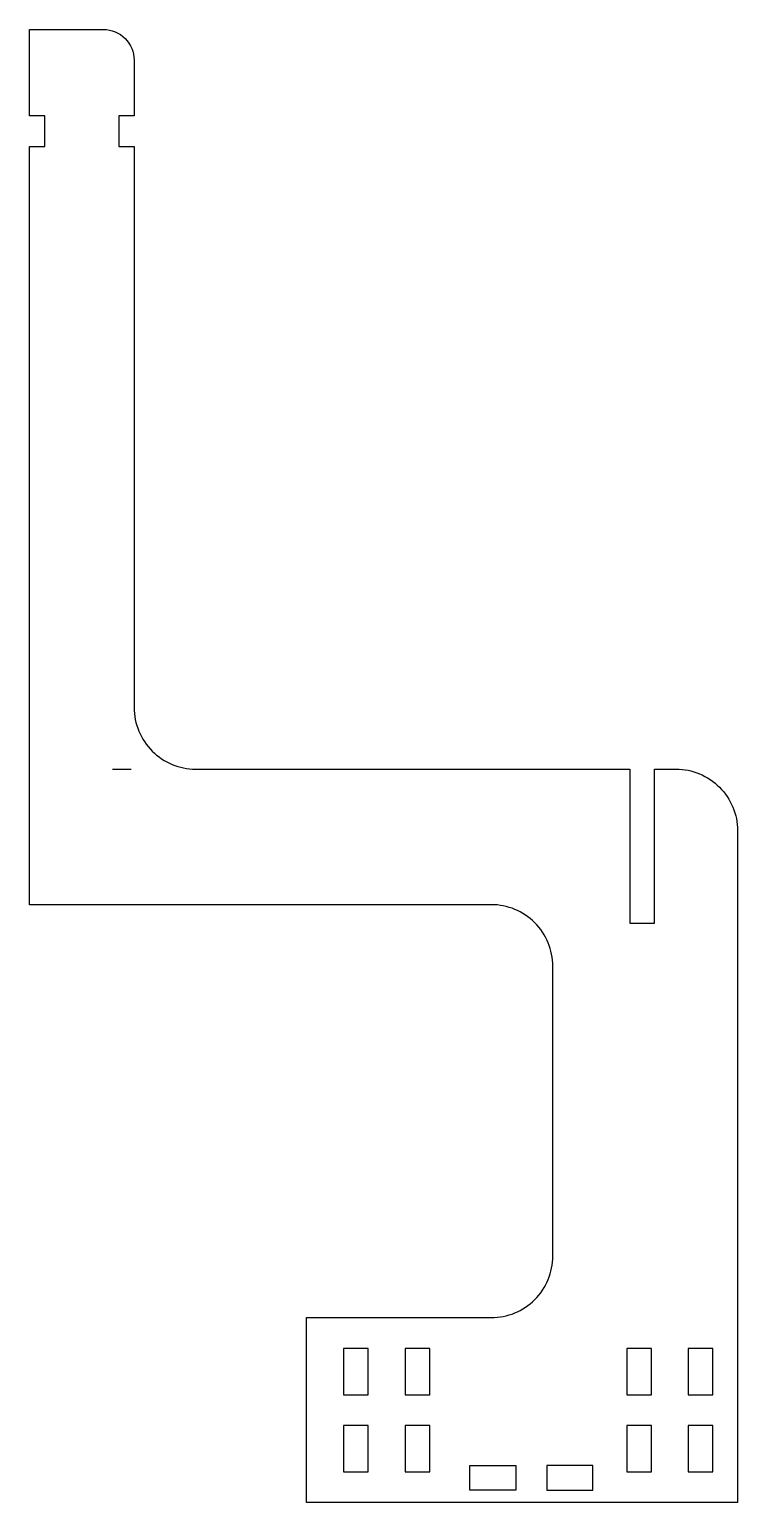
# Model space of a CAD drawing. Header units: millimetres. Extents: x 0 to 115, y -97 to 142.
import ezdxf

# ---------------------------------------------------------------- set-up
doc = ezdxf.new("R2010")
doc.units = ezdxf.units.MM
doc.layers.get('0').update_dxf_attribs({"linetype": 'CONTINUOUS'})

msp = doc.modelspace()

# ---------------------------------------------------------------- linework, layer by layer
msp.add_line((16.5, 21.94), (13.5, 21.94))
msp.add_lwpolyline([(75, 0), (0, 0), (0, 123), (2.5, 123), (2.5, 128), (0, 128), (0, 142), (12, 142, -0.414214), (17, 137), (17, 128), (14.5, 128), (14.5, 123), (17, 123), (17, 32, 0.414214), (27, 22), (97.5, 22), (97.5, -3), (101.5, -3), (101.5, 22), (105, 22, -0.414214), (115, 12), (115, 0), (115, -97), (45, -97), (45, -67), (75, -67, 0.414214), (85, -57), (85, -10, 0.414214)], format="xyb", close=True)
for points in [[(55, -72), (51, -72), (51, -79.5), (55, -79.5)], [(65, -72), (61, -72), (61, -79.5), (65, -79.5)], [(97, -72), (97, -79.5), (101, -79.5), (101, -72)], [(111, -72), (107, -72), (107, -79.5), (111, -79.5)], [(55, -84.5), (51, -84.5), (51, -92), (55, -92)], [(65, -84.5), (61, -84.5), (61, -92), (65, -92)], [(97, -84.5), (97, -92), (101, -92), (101, -84.5)], [(111, -84.5), (107, -84.5), (107, -92), (111, -92)], [(79, -95), (71.5, -95), (71.5, -91), (79, -91)], [(91.5, -91), (84, -91), (84, -95), (91.5, -95)]]:
    msp.add_lwpolyline(points, close=True)

doc.saveas('drawing.dxf')
